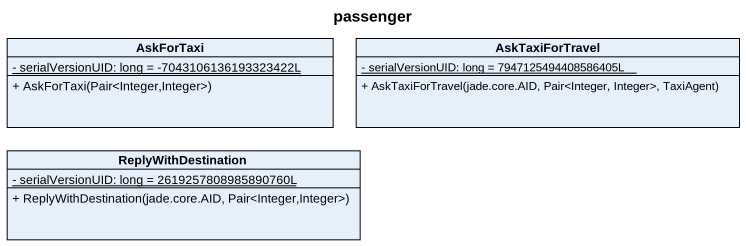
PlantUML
@startuml
title passenger
hide circle
hide empty members
skinparam classAttributeIconSize 0
class AskForTaxi {
  {static} - serialVersionUID: long = -7043106136193323422L
  + AskForTaxi(Pair<Integer,Integer>)
}
class AskTaxiForTravel {
  {static} - serialVersionUID: long = 7947125494408586405L
  + AskTaxiForTravel(jade.core.AID, Pair<Integer, Integer>, TaxiAgent)
}
class ReplyWithDestination {
  {static} - serialVersionUID: long = 2619257808985890760L
  + ReplyWithDestination(jade.core.AID, Pair<Integer,Integer>)
}
@enduml
